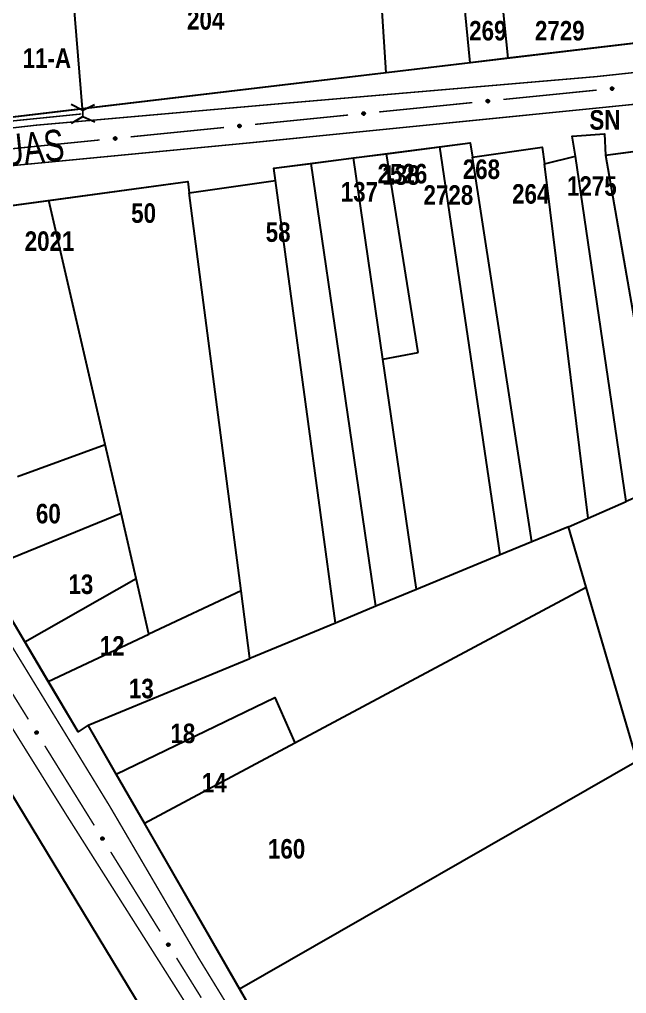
# Model space of a CAD drawing. Extents: x 203591 to 208218, y 4854879 to 4857795.
# Drawn here: x 204487.6 to 204565.4, y 4855631.2 to 4855756 of the extents above; entities that cross this region are included whole.
import ezdxf
from ezdxf.enums import TextEntityAlignment as Align

# ---------------------------------------------------------------- set-up
doc = ezdxf.new("R2010")
doc.units = 0
doc.header["$LTSCALE"] = 1.5
doc.header["$MEASUREMENT"] = 0
for name, pattern in [('PHANTOMX2', [5, 2.5, -0.5, 0.5, -0.5, 0.5, -0.5]), ('TRACO_05', [11, 7, -1, 0.5, -1, 0.5, -1]), ('TRACO_25', [8, 3, -1, 1, -1, 1, -1])]:
    doc.linetypes.add(name, pattern=pattern)
for name, color, linetype in [('CD-MALHA-LOTES', 40, 'CONTINUOUS'), ('HD-VALAS-DRENOS', 170, 'CONTINUOUS'), ('RU-QUADRAS', 210, 'CONTINUOUS'), ('SV-EIXO-RUA-N-PAV', 6, 'CONTINUOUS'), ('SV-ESTIVAS', 7, 'CONTINUOUS'), ('SV-RUA-NAO-PAV-S-GUIA-C-GUIA', 7, 'PHANTOMX2'), ('SV-TXT-RUA-N-PAV-S-GUIA-C-GUIA', 7, 'CONTINUOUS'), ('Th_NmrPorta', 7, 'CONTINUOUS')]:
    doc.layers.add(name, color=color, linetype=linetype)
doc.styles.add('ARIAL', font='ARIAL.TTF')
doc.styles.get("Standard").update_dxf_attribs({"font": 'swisscbo.ttf'})

# ---------------------------------------------------------------- blocks, each defined once
blk = doc.blocks.new('COD045', base_point=(204631.98, 4855888.34))
at = {"layer": 'SV-ESTIVAS'}
blk.add_lwpolyline([(204632.728538, 4855886.842924), (204631.98, 4855888.34), (204632.728538, 4855889.842924)], dxfattribs=at)

msp = doc.modelspace()

# ---------------------------------------------------------------- linework, layer by layer
at = {"layer": 'CD-MALHA-LOTES', "linetype": 'Continuous', "flags": 128}
for points in [[(204534.63, 4855749.13), (204529.12, 4855834.35)], [(204495.69, 4855744.5), (204488.84, 4855828.58)], [(204541.58, 4855789.53), (204546.25, 4855790.05), (204550.21, 4855750.98)], [(204545.38, 4855750.41), (204541.58, 4855789.53)], [(204583.54, 4855754.94), (204550.21, 4855750.98)], [(204550.21, 4855750.98), (204545.38, 4855750.41)], [(204545.38, 4855750.41), (204534.63, 4855749.13)], [(204534.63, 4855749.13), (204495.69, 4855744.5)], [(204495.69, 4855744.5), (204476.64, 4855742.24)], [(204558.9, 4855738.45), (204558.48, 4855741.01), (204562.6, 4855741.29), (204562.74, 4855738.59)], [(204534.68, 4855738.76), (204541.5, 4855739.65)], [(204541.5, 4855739.65), (204545.4, 4855740.16), (204545.68, 4855738.31)], [(204549.26, 4855687.37), (204541.5, 4855739.65)], [(204545.68, 4855738.31), (204554.64, 4855739.59), (204554.92, 4855737.46)], [(204530.45, 4855738.21), (204534.68, 4855738.76)], [(204538.72, 4855713.29), (204534.68, 4855738.76)], [(204553.28, 4855689.03), (204545.68, 4855738.31)], [(204554.92, 4855737.46), (204558.9, 4855738.45)], [(204565.39, 4855694.18), (204558.9, 4855738.45)], [(204562.74, 4855738.59), (204569.1, 4855739.42)], [(204562.74, 4855738.59), (204570.13, 4855696.23), (204565.39, 4855694.18)], [(204520.45, 4855735.32), (204520.24, 4855736.89), (204525.01, 4855737.51)], [(204525.01, 4855737.51), (204530.45, 4855738.21)], [(204533.3, 4855680.77), (204525.01, 4855737.51)], [(204534.2, 4855712.44), (204530.45, 4855738.21)], [(204560.54, 4855692.08), (204554.92, 4855737.46)], [(204491.4, 4855732.78), (204509.22, 4855735.18), (204509.36, 4855733.76)], [(204509.36, 4855733.76), (204520.45, 4855735.32)], [(204528.13, 4855678.63), (204520.45, 4855735.32)], [(204516.04, 4855682.77), (204509.36, 4855733.76)], [(204476.84, 4855730.82), (204491.4, 4855732.78)], [(204498.62, 4855701.49), (204491.4, 4855732.78)], [(204534.2, 4855712.44), (204538.72, 4855713.29)], [(204538.5, 4855682.92), (204534.2, 4855712.44)], [(204460.54, 4855709.88), (204472.13, 4855680.56), (204525.15, 4855593.13)], [(204487.38, 4855697.42), (204498.62, 4855701.49)], [(204500.65, 4855692.72), (204498.62, 4855701.49)], [(204560.54, 4855692.08), (204565.39, 4855694.18)], [(204482.85, 4855685.43), (204500.65, 4855692.72)], [(204502.58, 4855684.35), (204500.65, 4855692.72)], [(204557.98, 4855690.97), (204560.54, 4855692.08)], [(204557.98, 4855690.97), (204553.28, 4855689.03)], [(204560.26, 4855683.22), (204557.98, 4855690.97)], [(204553.28, 4855689.03), (204549.26, 4855687.37)], [(204549.26, 4855687.37), (204538.5, 4855682.92)], [(204488.31, 4855676.22), (204482.85, 4855685.43)], [(204488.31, 4855676.22), (204502.58, 4855684.35)], [(204504.23, 4855677.21), (204502.58, 4855684.35)], [(204516.04, 4855682.77), (204504.23, 4855677.21)], [(204517.17, 4855674.1), (204516.04, 4855682.77)], [(204522.92, 4855663.28), (204560.26, 4855683.22)], [(204538.5, 4855682.92), (204533.3, 4855680.77)], [(204566.82, 4855660.97), (204560.26, 4855683.22)], [(204533.3, 4855680.77), (204528.13, 4855678.63)], [(204528.13, 4855678.63), (204517.17, 4855674.1)], [(204491.33, 4855671.12), (204504.23, 4855677.21)], [(204491.33, 4855671.12), (204488.31, 4855676.22)], [(204496.43, 4855665.53), (204517.17, 4855674.1)], [(204496.43, 4855665.53), (204495.15, 4855664.67), (204491.33, 4855671.12)], [(204500.03, 4855659.26), (204520.38, 4855669.08), (204522.92, 4855663.28)], [(204500.03, 4855659.26), (204496.43, 4855665.53)], [(204503.65, 4855652.98), (204522.92, 4855663.28)], [(204515.85, 4855631.78), (204566.82, 4855660.97)], [(204503.65, 4855652.98), (204500.03, 4855659.26)], [(204515.85, 4855631.78), (204503.65, 4855652.98)], [(204536.87, 4855595.26), (204515.85, 4855631.78)]]:
    msp.add_lwpolyline(points, dxfattribs=at)
at = {"layer": 'HD-VALAS-DRENOS', "linetype": 'TRACO_05', "const_width": 0.18, "flags": 128}
msp.add_lwpolyline([(204483.41, 4855742.62), (204495.56, 4855743.85)], dxfattribs=at)
at = {"layer": 'RU-QUADRAS', "color": 6, "linetype": 'Continuous'}
for points in [[(204623.07, 4855760.36), (204583.54, 4855754.94), (204353.02, 4855727.55), (204349.23, 4855731.53), (204328.47, 4855729.35), (204320.23, 4855778.16)], [(204463.87, 4855729.07), (204509.22, 4855735.18), (204509.36, 4855733.76), (204520.45, 4855735.32), (204520.24, 4855736.89), (204545.4, 4855740.16), (204545.68, 4855738.31), (204554.64, 4855739.59), (204554.92, 4855737.46), (204558.9, 4855738.45), (204558.48, 4855741.01), (204562.6, 4855741.29), (204562.74, 4855738.59), (204575.82, 4855740.3), (204575.25, 4855743.85), (204591.53, 4855745.7), (204591.95, 4855742.29), (204604.6, 4855744.71), (204620.81, 4855676.61), (204635.81, 4855631.1)], [(204553.79, 4855565.88), (204496.43, 4855665.53), (204495.15, 4855664.67), (204477.8, 4855693.96)]]:
    msp.add_lwpolyline(points, dxfattribs=at)
msp.add_lwpolyline([(204472.13, 4855680.56), (204525.15, 4855593.13, -0.0253272203), (204545.35, 4855553.97), (204540.18, 4855550.59), (204547.28, 4855537.82), (204545.14, 4855536.52), (204551.66, 4855523.19), (204554.83, 4855525.18), (204557.28, 4855521.49), (204552.72, 4855517.98), (204557.46, 4855511.31), (204570.28, 4855482.52), (204566.77, 4855480.23), (204569.93, 4855474.44), (204587.66, 4855425.45), (204591.52, 4855410.71)], format="xyb", dxfattribs=at)
at = {"layer": 'SV-EIXO-RUA-N-PAV', "const_width": 0.18, "flags": 128}
for points in [[(204549.654709, 4855745.708696), (204561.59486, 4855746.905687)], [(204533.734507, 4855744.112708), (204545.674658, 4855745.309699)], [(204517.814305, 4855742.51672), (204529.754457, 4855743.713711)], [(204501.894104, 4855740.920732), (204513.834255, 4855742.117723)], [(204485.973902, 4855739.324744), (204497.914053, 4855740.521735)], [(204483.35, 4855675.02), (204488.768628, 4855666.297)], [(204490.879303, 4855662.899199), (204497.211327, 4855652.705796)], [(204499.322002, 4855649.307995), (204505.654027, 4855639.114592)], [(204507.764702, 4855635.716791), (204510.930714, 4855630.62009)]]:
    msp.add_lwpolyline(points, dxfattribs=at)
at = {"layer": 'SV-EIXO-RUA-N-PAV', "flags": 128}
for points in [[(204563.430941, 4855747.200385), (204563.461363, 4855747.23868), (204563.495339, 4855747.265373), (204563.530086, 4855747.279479), (204563.56404, 4855747.283938), (204563.599291, 4855747.284588), (204563.634976, 4855747.277401), (204563.672815, 4855747.260652), (204563.711445, 4855747.230405), (204563.736501, 4855747.193801), (204563.752154, 4855747.160476), (204563.758842, 4855747.125338), (204563.758899, 4855747.091083), (204563.750209, 4855747.054263), (204563.732861, 4855747.016082), (204563.701505, 4855746.977974), (204563.668016, 4855746.952034), (204563.63405, 4855746.939272), (204563.598682, 4855746.932772), (204563.562685, 4855746.93254), (204563.527697, 4855746.939796), (204563.489286, 4855746.957333), (204563.452084, 4855746.988778), (204563.425831, 4855747.021885), (204563.412595, 4855747.055663), (204563.406979, 4855747.090627), (204563.405898, 4855747.125976), (204563.411629, 4855747.162148), (204563.430941, 4855747.200385)], [(204547.510739, 4855745.604397), (204547.541161, 4855745.642692), (204547.575138, 4855745.669385), (204547.609884, 4855745.683491), (204547.643838, 4855745.68795), (204547.67909, 4855745.6886), (204547.714774, 4855745.681413), (204547.752614, 4855745.664664), (204547.791244, 4855745.634417), (204547.8163, 4855745.597814), (204547.831952, 4855745.564489), (204547.83864, 4855745.529351), (204547.838697, 4855745.495095), (204547.830007, 4855745.458275), (204547.812659, 4855745.420094), (204547.781304, 4855745.381986), (204547.747814, 4855745.356046), (204547.713848, 4855745.343285), (204547.67848, 4855745.336784), (204547.642483, 4855745.336552), (204547.607495, 4855745.343809), (204547.569084, 4855745.361345), (204547.531882, 4855745.392791), (204547.505629, 4855745.425897), (204547.492393, 4855745.459675), (204547.486778, 4855745.494639), (204547.485696, 4855745.529988), (204547.491427, 4855745.56616), (204547.510739, 4855745.604397)], [(204531.590537, 4855744.008409), (204531.620959, 4855744.046705), (204531.654936, 4855744.073397), (204531.689682, 4855744.087503), (204531.723637, 4855744.091962), (204531.758888, 4855744.092612), (204531.794573, 4855744.085426), (204531.832412, 4855744.068676), (204531.871042, 4855744.038429), (204531.896098, 4855744.001826), (204531.91175, 4855743.968501), (204531.918439, 4855743.933363), (204531.918496, 4855743.899108), (204531.909805, 4855743.862287), (204531.892457, 4855743.824106), (204531.861102, 4855743.785998), (204531.827613, 4855743.760059), (204531.793646, 4855743.747297), (204531.758278, 4855743.740796), (204531.722282, 4855743.740565), (204531.687293, 4855743.747821), (204531.648883, 4855743.765357), (204531.61168, 4855743.796803), (204531.585427, 4855743.829909), (204531.572192, 4855743.863687), (204531.566576, 4855743.898652), (204531.565495, 4855743.934), (204531.571225, 4855743.970172), (204531.590537, 4855744.008409)], [(204515.670336, 4855742.412421), (204515.700757, 4855742.450717), (204515.734734, 4855742.477409), (204515.769481, 4855742.491515), (204515.803435, 4855742.495974), (204515.838686, 4855742.496624), (204515.874371, 4855742.489438), (204515.91221, 4855742.472689), (204515.95084, 4855742.442441), (204515.975896, 4855742.405838), (204515.991548, 4855742.372513), (204515.998237, 4855742.337375), (204515.998294, 4855742.30312), (204515.989603, 4855742.266299), (204515.972255, 4855742.228118), (204515.9409, 4855742.190011), (204515.907411, 4855742.164071), (204515.873444, 4855742.151309), (204515.838076, 4855742.144809), (204515.80208, 4855742.144577), (204515.767092, 4855742.151833), (204515.728681, 4855742.169369), (204515.691479, 4855742.200815), (204515.665225, 4855742.233921), (204515.65199, 4855742.267699), (204515.646374, 4855742.302664), (204515.645293, 4855742.338012), (204515.651023, 4855742.374184), (204515.670336, 4855742.412421)], [(204499.750134, 4855740.816433), (204499.780556, 4855740.854729), (204499.814533, 4855740.881421), (204499.849279, 4855740.895527), (204499.883233, 4855740.899987), (204499.918484, 4855740.900636), (204499.954169, 4855740.89345), (204499.992009, 4855740.876701), (204500.030638, 4855740.846453), (204500.055695, 4855740.80985), (204500.071347, 4855740.776525), (204500.078035, 4855740.741387), (204500.078092, 4855740.707132), (204500.069402, 4855740.670311), (204500.052054, 4855740.63213), (204500.020699, 4855740.594023), (204499.987209, 4855740.568083), (204499.953243, 4855740.555321), (204499.917875, 4855740.548821), (204499.881878, 4855740.548589), (204499.84689, 4855740.555845), (204499.808479, 4855740.573381), (204499.771277, 4855740.604827), (204499.745024, 4855740.637933), (204499.731788, 4855740.671712), (204499.726173, 4855740.706676), (204499.725091, 4855740.742024), (204499.730822, 4855740.778196), (204499.750134, 4855740.816433)], [(204489.841657, 4855664.778235), (204489.889436, 4855664.767782), (204489.928362, 4855664.749029), (204489.956326, 4855664.724043), (204489.97528, 4855664.69552), (204489.991384, 4855664.664156), (204490.000644, 4855664.628953), (204490.002267, 4855664.587604), (204489.992118, 4855664.539602), (204489.970286, 4855664.500989), (204489.947257, 4855664.472262), (204489.918654, 4855664.450786), (204489.887923, 4855664.435652), (204489.851037, 4855664.427242), (204489.809118, 4855664.426007), (204489.761097, 4855664.43738), (204489.723062, 4855664.456027), (204489.696648, 4855664.480905), (204489.675239, 4855664.509798), (204489.659181, 4855664.542015), (204489.650291, 4855664.576624), (204489.649123, 4855664.618832), (204489.660976, 4855664.66608), (204489.679141, 4855664.704228), (204489.703641, 4855664.730985), (204489.732561, 4855664.751421), (204489.763823, 4855664.767956), (204489.798823, 4855664.778738), (204489.841657, 4855664.778235)], [(204498.284357, 4855651.187031), (204498.332135, 4855651.176578), (204498.371061, 4855651.157825), (204498.399026, 4855651.132839), (204498.41798, 4855651.104317), (204498.434084, 4855651.072953), (204498.443344, 4855651.037749), (204498.444967, 4855650.9964), (204498.434818, 4855650.948398), (204498.412986, 4855650.909785), (204498.389957, 4855650.881059), (204498.361353, 4855650.859582), (204498.330623, 4855650.844448), (204498.293737, 4855650.836038), (204498.251818, 4855650.834803), (204498.203797, 4855650.846176), (204498.165761, 4855650.864823), (204498.139348, 4855650.889701), (204498.117939, 4855650.918594), (204498.101881, 4855650.950811), (204498.09299, 4855650.98542), (204498.091823, 4855651.027628), (204498.103676, 4855651.074876), (204498.121841, 4855651.113025), (204498.146341, 4855651.139781), (204498.175261, 4855651.160218), (204498.206523, 4855651.176753), (204498.241523, 4855651.187534), (204498.284357, 4855651.187031)], [(204506.727057, 4855637.595827), (204506.774835, 4855637.585375), (204506.813761, 4855637.566621), (204506.841725, 4855637.541635), (204506.860679, 4855637.513113), (204506.876784, 4855637.481749), (204506.886044, 4855637.446545), (204506.887666, 4855637.405196), (204506.877518, 4855637.357194), (204506.855686, 4855637.318581), (204506.832657, 4855637.289855), (204506.804053, 4855637.268378), (204506.773322, 4855637.253244), (204506.736437, 4855637.244835), (204506.694518, 4855637.243599), (204506.646497, 4855637.254972), (204506.608461, 4855637.273619), (204506.582047, 4855637.298497), (204506.560638, 4855637.32739), (204506.544581, 4855637.359607), (204506.53569, 4855637.394216), (204506.534522, 4855637.436425), (204506.546376, 4855637.483672), (204506.564541, 4855637.521821), (204506.589041, 4855637.548577), (204506.617961, 4855637.569014), (204506.649222, 4855637.585549), (204506.684222, 4855637.59633), (204506.727057, 4855637.595827)]]:
    msp.add_lwpolyline(points, close=True, dxfattribs=at)
for points in [[(204563.405898, 4855747.125976), (204563.736501, 4855747.193801)], [(204563.406979, 4855747.090627), (204563.752154, 4855747.160476)], [(204563.410098, 4855747.109769), (204563.7392, 4855747.178417)], [(204563.411629, 4855747.162148), (204563.711445, 4855747.230405)], [(204563.412415, 4855747.072975), (204563.754009, 4855747.140132)], [(204563.412595, 4855747.055663), (204563.758842, 4855747.125338)], [(204563.413484, 4855747.144393), (204563.719368, 4855747.212084)], [(204563.422301, 4855747.179561), (204563.688811, 4855747.243305)], [(204563.422743, 4855747.038355), (204563.755918, 4855747.107411)], [(204563.425831, 4855747.021885), (204563.758899, 4855747.091083)], [(204563.430941, 4855747.200385), (204563.672815, 4855747.260652)], [(204563.441217, 4855747.004551), (204563.749953, 4855747.071157)], [(204563.448359, 4855747.220571), (204563.646579, 4855747.26787)], [(204563.452084, 4855746.988778), (204563.750209, 4855747.054263)], [(204563.461363, 4855747.23868), (204563.634976, 4855747.277401)], [(204563.474353, 4855746.974961), (204563.738557, 4855747.03436)], [(204563.480666, 4855747.25398), (204563.608424, 4855747.27913)], [(204563.489286, 4855746.957333), (204563.732861, 4855747.016082)], [(204563.495339, 4855747.265373), (204563.599291, 4855747.284588)], [(204563.513734, 4855746.951481), (204563.70951, 4855746.995792)], [(204563.527697, 4855746.939796), (204563.701505, 4855746.977974)], [(204563.549446, 4855746.937234), (204563.678426, 4855746.963877)], [(204563.562685, 4855746.93254), (204563.668016, 4855746.952034)], [(204547.485696, 4855745.529988), (204547.8163, 4855745.597814)], [(204547.486778, 4855745.494639), (204547.831952, 4855745.564489)], [(204547.489896, 4855745.513782), (204547.818998, 4855745.582429)], [(204547.491427, 4855745.56616), (204547.791244, 4855745.634417)], [(204547.492214, 4855745.476987), (204547.833807, 4855745.544144)], [(204547.492393, 4855745.459675), (204547.83864, 4855745.529351)], [(204547.493282, 4855745.548405), (204547.799167, 4855745.616096)], [(204547.502099, 4855745.583573), (204547.76861, 4855745.647317)], [(204547.502541, 4855745.442367), (204547.835716, 4855745.511423)], [(204547.505629, 4855745.425897), (204547.838697, 4855745.495095)], [(204547.510739, 4855745.604397), (204547.752614, 4855745.664664)], [(204547.521015, 4855745.408564), (204547.829751, 4855745.475169)], [(204547.528158, 4855745.624583), (204547.726377, 4855745.671882)], [(204547.531882, 4855745.392791), (204547.830007, 4855745.458275)], [(204547.541161, 4855745.642692), (204547.714774, 4855745.681413)], [(204547.554151, 4855745.378973), (204547.818355, 4855745.438372)], [(204547.560464, 4855745.657992), (204547.688222, 4855745.683142)], [(204547.569084, 4855745.361345), (204547.812659, 4855745.420094)], [(204547.575138, 4855745.669385), (204547.67909, 4855745.6886)], [(204547.593532, 4855745.355493), (204547.789308, 4855745.399804)], [(204547.607495, 4855745.343809), (204547.781304, 4855745.381986)], [(204547.629244, 4855745.341246), (204547.758224, 4855745.36789)], [(204547.642483, 4855745.336552), (204547.747814, 4855745.356046)], [(204531.565495, 4855743.934), (204531.896098, 4855744.001826)], [(204531.566576, 4855743.898652), (204531.91175, 4855743.968501)], [(204531.569695, 4855743.917794), (204531.898796, 4855743.986441)], [(204531.571225, 4855743.970172), (204531.871042, 4855744.038429)], [(204531.572012, 4855743.880999), (204531.913605, 4855743.948156)], [(204531.572192, 4855743.863687), (204531.918439, 4855743.933363)], [(204531.57308, 4855743.952417), (204531.878965, 4855744.020109)], [(204531.581897, 4855743.987585), (204531.848408, 4855744.051329)], [(204531.582339, 4855743.846379), (204531.915514, 4855743.915435)], [(204531.585427, 4855743.829909), (204531.918496, 4855743.899108)], [(204531.590537, 4855744.008409), (204531.832412, 4855744.068676)], [(204531.600813, 4855743.812576), (204531.909549, 4855743.879182)], [(204531.607956, 4855744.028596), (204531.806176, 4855744.075894)], [(204531.61168, 4855743.796803), (204531.909805, 4855743.862287)], [(204531.620959, 4855744.046705), (204531.794573, 4855744.085426)], [(204531.63395, 4855743.782985), (204531.898153, 4855743.842384)], [(204531.640262, 4855744.062004), (204531.76802, 4855744.087154)], [(204531.648883, 4855743.765357), (204531.892457, 4855743.824106)], [(204531.654936, 4855744.073397), (204531.758888, 4855744.092612)], [(204531.67333, 4855743.759506), (204531.869107, 4855743.803816)], [(204531.687293, 4855743.747821), (204531.861102, 4855743.785998)], [(204531.709042, 4855743.745258), (204531.838022, 4855743.771902)], [(204531.722282, 4855743.740565), (204531.827613, 4855743.760059)], [(204515.645293, 4855742.338012), (204515.975896, 4855742.405838)], [(204515.646374, 4855742.302664), (204515.991548, 4855742.372513)], [(204515.649493, 4855742.321806), (204515.978595, 4855742.390453)], [(204515.651023, 4855742.374184), (204515.95084, 4855742.442441)], [(204515.65181, 4855742.285011), (204515.993404, 4855742.352168)], [(204515.65199, 4855742.267699), (204515.998237, 4855742.337375)], [(204515.652879, 4855742.356429), (204515.958763, 4855742.424121)], [(204515.661695, 4855742.391597), (204515.928206, 4855742.455341)], [(204515.662138, 4855742.250391), (204515.995313, 4855742.319447)], [(204515.665225, 4855742.233921), (204515.998294, 4855742.30312)], [(204515.670336, 4855742.412421), (204515.91221, 4855742.472689)], [(204515.680611, 4855742.216588), (204515.989347, 4855742.283194)], [(204515.687754, 4855742.432608), (204515.885974, 4855742.479906)], [(204515.691479, 4855742.200815), (204515.989603, 4855742.266299)], [(204515.700757, 4855742.450717), (204515.874371, 4855742.489438)], [(204515.713748, 4855742.186997), (204515.977951, 4855742.246396)], [(204515.72006, 4855742.466016), (204515.847818, 4855742.491166)], [(204515.728681, 4855742.169369), (204515.972255, 4855742.228118)], [(204515.734734, 4855742.477409), (204515.838686, 4855742.496624)], [(204515.753128, 4855742.163518), (204515.948905, 4855742.207829)], [(204515.767092, 4855742.151833), (204515.9409, 4855742.190011)], [(204515.788841, 4855742.14927), (204515.91782, 4855742.175914)], [(204515.80208, 4855742.144577), (204515.907411, 4855742.164071)], [(204499.725091, 4855740.742024), (204500.055695, 4855740.80985)], [(204499.726173, 4855740.706676), (204500.071347, 4855740.776525)], [(204499.729291, 4855740.725818), (204500.058393, 4855740.794466)], [(204499.730822, 4855740.778196), (204500.030638, 4855740.846453)], [(204499.731608, 4855740.689023), (204500.073202, 4855740.756181)], [(204499.731788, 4855740.671712), (204500.078035, 4855740.741387)], [(204499.732677, 4855740.760441), (204500.038562, 4855740.828133)], [(204499.741494, 4855740.795609), (204500.008004, 4855740.859354)], [(204499.750134, 4855740.816433), (204499.992009, 4855740.876701)], [(204499.767552, 4855740.83662), (204499.965772, 4855740.883918)], [(204499.780556, 4855740.854729), (204499.954169, 4855740.89345)], [(204499.799859, 4855740.870028), (204499.927617, 4855740.895178)], [(204499.814533, 4855740.881421), (204499.918484, 4855740.900636)], [(204499.741936, 4855740.654403), (204500.075111, 4855740.723459)], [(204499.745024, 4855740.637933), (204500.078092, 4855740.707132)], [(204499.76041, 4855740.6206), (204500.069146, 4855740.687206)], [(204499.771277, 4855740.604827), (204500.069402, 4855740.670311)], [(204499.793546, 4855740.591009), (204500.05775, 4855740.650408)], [(204499.808479, 4855740.573381), (204500.052054, 4855740.63213)], [(204499.832927, 4855740.56753), (204500.028703, 4855740.611841)], [(204499.84689, 4855740.555845), (204500.020699, 4855740.594023)], [(204499.868639, 4855740.553282), (204499.997619, 4855740.579926)], [(204499.881878, 4855740.548589), (204499.987209, 4855740.568083)], [(204489.649123, 4855664.618832), (204489.809118, 4855664.426007)], [(204489.658375, 4855664.640002), (204489.828037, 4855664.428941)], [(204489.660976, 4855664.66608), (204489.851037, 4855664.427242)], [(204489.670353, 4855664.682782), (204489.866093, 4855664.434911)], [(204489.679141, 4855664.704228), (204489.887923, 4855664.435652)], [(204489.692569, 4855664.714253), (204489.90127, 4855664.445518)], [(204489.703641, 4855664.730985), (204489.918654, 4855664.450786)], [(204489.719106, 4855664.738768), (204489.929808, 4855664.461639)], [(204489.732561, 4855664.751421), (204489.947257, 4855664.472262)], [(204489.751121, 4855664.75705), (204489.957662, 4855664.491792)], [(204489.763823, 4855664.767956), (204489.970286, 4855664.500989)], [(204489.783699, 4855664.769255), (204489.979158, 4855664.524422)], [(204489.798823, 4855664.778738), (204489.992118, 4855664.539602)], [(204489.819156, 4855664.776823), (204489.993735, 4855664.565604)], [(204489.841657, 4855664.778235), (204490.002267, 4855664.587604)], [(204489.867451, 4855664.771484), (204489.997195, 4855664.614338)], [(204489.889436, 4855664.767782), (204490.000644, 4855664.628953)], [(204489.911672, 4855664.757188), (204489.990505, 4855664.653554)], [(204489.928362, 4855664.749029), (204489.991384, 4855664.664156)], [(204489.650291, 4855664.576624), (204489.761097, 4855664.43738)], [(204489.654634, 4855664.594306), (204489.78062, 4855664.438038)], [(204489.657566, 4855664.555968), (204489.738278, 4855664.451895)], [(204489.659181, 4855664.542015), (204489.723062, 4855664.456027)], [(204498.091823, 4855651.027628), (204498.251818, 4855650.834803)], [(204498.09299, 4855650.98542), (204498.203797, 4855650.846176)], [(204498.097333, 4855651.003102), (204498.223319, 4855650.846835)], [(204498.100266, 4855650.964764), (204498.180978, 4855650.860692)], [(204498.101075, 4855651.048798), (204498.270736, 4855650.837737)], [(204498.101881, 4855650.950811), (204498.165761, 4855650.864823)], [(204498.103676, 4855651.074876), (204498.293737, 4855650.836038)], [(204498.113053, 4855651.091578), (204498.308793, 4855650.843707)], [(204498.121841, 4855651.113025), (204498.330623, 4855650.844448)], [(204498.135269, 4855651.123049), (204498.343969, 4855650.854314)], [(204498.146341, 4855651.139781), (204498.361353, 4855650.859582)], [(204498.161805, 4855651.147565), (204498.372508, 4855650.870435)], [(204498.175261, 4855651.160218), (204498.389957, 4855650.881059)], [(204498.193821, 4855651.165846), (204498.400361, 4855650.900588)], [(204498.206523, 4855651.176753), (204498.412986, 4855650.909785)], [(204498.226398, 4855651.178051), (204498.421858, 4855650.933218)], [(204498.241523, 4855651.187534), (204498.434818, 4855650.948398)], [(204498.261856, 4855651.185619), (204498.436435, 4855650.9744)], [(204498.284357, 4855651.187031), (204498.444967, 4855650.9964)], [(204498.310151, 4855651.18028), (204498.439895, 4855651.023134)], [(204498.332135, 4855651.176578), (204498.443344, 4855651.037749)], [(204498.354371, 4855651.165984), (204498.433205, 4855651.06235)], [(204498.371061, 4855651.157825), (204498.434084, 4855651.072953)], [(204506.534522, 4855637.436425), (204506.694518, 4855637.243599)], [(204506.53569, 4855637.394216), (204506.646497, 4855637.254972)], [(204506.540033, 4855637.411898), (204506.666019, 4855637.255631)], [(204506.542965, 4855637.373561), (204506.623678, 4855637.269488)], [(204506.543775, 4855637.457594), (204506.713436, 4855637.246533)], [(204506.544581, 4855637.359607), (204506.608461, 4855637.273619)], [(204506.546376, 4855637.483672), (204506.736437, 4855637.244835)], [(204506.555753, 4855637.500374), (204506.751493, 4855637.252503)], [(204506.564541, 4855637.521821), (204506.773322, 4855637.253244)], [(204506.577969, 4855637.531845), (204506.786669, 4855637.26311)], [(204506.589041, 4855637.548577), (204506.804053, 4855637.268378)], [(204506.604505, 4855637.556361), (204506.815207, 4855637.279231)], [(204506.617961, 4855637.569014), (204506.832657, 4855637.289855)], [(204506.636521, 4855637.574642), (204506.843061, 4855637.309385)], [(204506.649222, 4855637.585549), (204506.855686, 4855637.318581)], [(204506.669098, 4855637.586847), (204506.864557, 4855637.342014)], [(204506.684222, 4855637.59633), (204506.877518, 4855637.357194)], [(204506.704556, 4855637.594416), (204506.879134, 4855637.383196)], [(204506.727057, 4855637.595827), (204506.887666, 4855637.405196)], [(204506.752851, 4855637.589076), (204506.882595, 4855637.43193)], [(204506.774835, 4855637.585375), (204506.886044, 4855637.446545)], [(204506.797071, 4855637.57478), (204506.875904, 4855637.471146)], [(204506.813761, 4855637.566621), (204506.876784, 4855637.481749)]]:
    msp.add_lwpolyline(points, dxfattribs=at)
at = {"layer": 'SV-ESTIVAS', "linetype": 'Continuous', "const_width": 0.18, "flags": 128}
msp.add_lwpolyline([(204495.75, 4855743.51), (204495.75, 4855744.29)], dxfattribs=at)
at = {"layer": 'SV-RUA-NAO-PAV-S-GUIA-C-GUIA', "linetype": 'TRACO_25', "const_width": 0.18, "flags": 128}
for points in [[(204637.11, 4855893.57), (204593.06, 4855886.67), (204544.88, 4855879.12), (204478.93, 4855868.79), (204466.05, 4855866.92), (204459.62, 4855865.05), (204454.57, 4855863.39), (204448.41, 4855861.33), (204442.94, 4855859.19), (204436.93, 4855857.04), (204430.92, 4855854.47), (204424.2, 4855851.81), (204417.19, 4855849.6), (204408.28, 4855847.36), (204403.02, 4855846.14), (204395.12, 4855844.57), (204367.34, 4855840.09), (204343.66, 4855835.87), (204317.34, 4855831.9), (204314.08, 4855830.73), (204311.96, 4855829.39), (204310.31, 4855826.66), (204310.14, 4855822.99), (204317.73, 4855783.46), (204342.63, 4855785.8), (204371.25, 4855790.07), (204401.35, 4855795.11), (204439.43, 4855800.78), (204439.73, 4855797.88), (204401.96, 4855792.67), (204371.56, 4855787.64), (204342.2, 4855783.22), (204318.05, 4855779.95), (204325.39, 4855739.12), (204328.67, 4855723.23), (204361.89, 4855726.74), (204405.46, 4855731.69), (204435.71, 4855735.03), (204467.29, 4855739.84), (204489.74, 4855742.41), (204521.62, 4855745.22), (204561.49, 4855748.63), (204600, 4855752.77), (204624.57, 4855755.45), (204637.11, 4855756.7)], [(204637.11, 4855514.32), (204627.68, 4855512.47), (204603.28, 4855506.32), (204587.47, 4855502.46), (204572.56, 4855498.5), (204560.94, 4855538.29), (204556.91, 4855550.58), (204553.06, 4855560.32), (204550.08, 4855568.62), (204545.7, 4855576.98), (204541.72, 4855584.73), (204530.83, 4855602.7), (204510.59, 4855635.71), (204499.22, 4855655.12), (204482.25, 4855682.85), (204477.85, 4855691.18), (204473.99, 4855698.07), (204470.57, 4855704.67), (204466.76, 4855712.74), (204463.25, 4855720.28), (204461.58, 4855725.66), (204460.49, 4855730.27), (204460.31, 4855733.66), (204485.35, 4855737.1), (204517.23, 4855740.16), (204562.28, 4855744.67), (204603.26, 4855748.84), (204609.61, 4855728.7), (204619.97, 4855697.96), (204625.91, 4855681.58), (204629.37, 4855672.23), (204632.85, 4855663.67), (204635.51, 4855654.93), (204637.11, 4855649.02)], [(204305.76, 4855651.74), (204314.29, 4855668.03), (204317.75, 4855675.84), (204321.59, 4855684.8), (204324.74, 4855693.27), (204327.4, 4855701.17), (204329.66, 4855708.27), (204332.39, 4855714.39), (204335.61, 4855718.46), (204340, 4855720.3), (204344.22, 4855720.89), (204376.65, 4855723.91), (204412.34, 4855727.51), (204456.01, 4855732.29), (204457.44, 4855726.33), (204458.99, 4855720.91), (204460.69, 4855715.99), (204463.21, 4855710.13), (204465.5, 4855705.14), (204467.82, 4855699.76), (204471.19, 4855692.67), (204474.84, 4855685.51), (204479.43, 4855676.82), (204493.64, 4855654.05), (204508.54, 4855630.54), (204514.29, 4855621.01), (204520.28, 4855611.02), (204526.92, 4855599.24), (204532.95, 4855588.36), (204538.82, 4855577.59), (204544.11, 4855568.08), (204548.82, 4855556.32), (204552.98, 4855545.9), (204556.46, 4855535.71), (204563.19, 4855513.33), (204571.09, 4855487.01), (204577, 4855466.78), (204578.99, 4855460.24), (204581.04, 4855454.14), (204583.67, 4855448.45), (204586.13, 4855443.49), (204586.07, 4855443.51), (204594.33, 4855419.95), (204594.69, 4855414.6), (204593.88, 4855410.64), (204592, 4855407.78), (204588.1, 4855406.08), (204576.82, 4855403.65), (204563.33, 4855401.21), (204535.63, 4855395.97)]]:
    msp.add_lwpolyline(points, dxfattribs=at)

# ---------------------------------------------------------------- block references
at = {"layer": 'SV-ESTIVAS'}
for p, rotation in [((204495.75, 4855744.29, 14.07), 89), ((204495.75, 4855743.51, 14.07), 273)]:
    msp.add_blockref('COD045', p, dxfattribs=dict(at, rotation=rotation))

# ---------------------------------------------------------------- texts
at = {"layer": 'SV-TXT-RUA-N-PAV-S-GUIA-C-GUIA', "style": 'ARIAL', "width": 0.7}
msp.add_text('ÁGUAS', height=4, rotation=6, dxfattribs=at).set_placement((204479.92, 4855736.53))
at = {"layer": 'Th_NmrPorta', "color": 1}
for s, p in [('204', (204509.110366, 4855755.899086)), ('269', (204545.270366, 4855754.519086)), ('2729', (204553.700366, 4855754.519086)), ('11-A', (204488.040366, 4855750.999086)), ('SN', (204560.680914, 4855743.090366)), ('2526', (204533.530914, 4855736.200366)), ('138', (204534.130366, 4855736.029086)), ('268', (204544.450914, 4855736.770366)), ('1275', (204557.810914, 4855734.620366)), ('137', (204528.810366, 4855733.879086)), ('2728', (204539.420914, 4855733.470366)), ('264', (204550.770914, 4855733.610366)), ('50', (204501.950366, 4855731.149086)), ('58', (204519.190366, 4855728.709086)), ('2021', (204488.300366, 4855727.559086)), ('60', (204489.740366, 4855692.649086)), ('13', (204493.910366, 4855683.599086)), ('12', (204497.930366, 4855675.699086)), ('13', (204501.660366, 4855670.239086)), ('18', (204506.980366, 4855664.489086)), ('14', (204511.000366, 4855658.169086)), ('160', (204519.480366, 4855649.699086))]:
    msp.add_text(s, height=2.5, dxfattribs=at).set_placement(p, align=Align.MIDDLE_LEFT)

doc.saveas('drawing.dxf')
